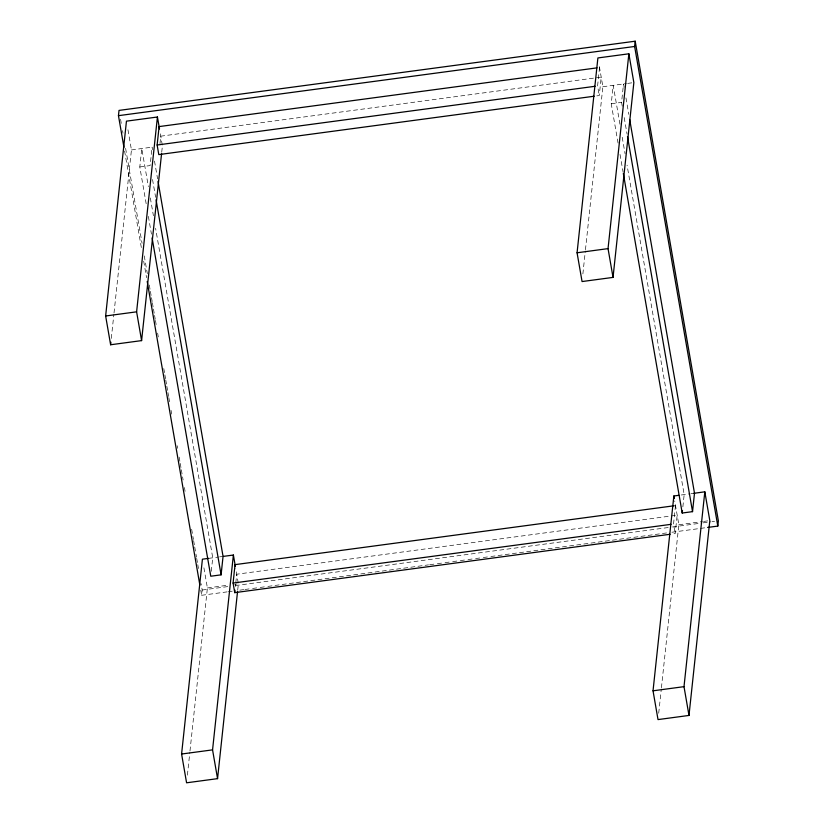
<?xml version="1.0" encoding="UTF-8"?>
<svg xmlns="http://www.w3.org/2000/svg" width="824" height="824" viewBox="0 0 824 824"><rect width="100%" height="100%" fill="white"/><g stroke="black" fill="none" stroke-linecap="round" stroke-linejoin="round"><path stroke-width="0.62" stroke-dasharray="4.12 3.09" d="M111.302 338.396L113.887 314.202M114.021 312.924L131.449 149.937L127.761 128.668M146.167 203.713L139.802 166.963L141.769 148.536L148.361 186.554M159.98 143.541L160.762 136.176L601.221 77.116L599.244 95.543L595.433 96.058M161.731 152.152L162.421 145.776L160.134 132.582M227.125 591.869L201.633 595.289L202.189 590.025L201.097 583.691M187.398 775.157L189.85 752.24M189.983 750.963L207.401 587.965L203.497 565.449M211.294 571.31L212.736 557.796L155.612 228.361M235.396 586.513L235.664 584.051M235.788 582.826L236.715 574.225L677.163 515.165L675.196 533.591L671.375 534.106M237.693 590.18L238.373 583.814L235.767 568.797M599.553 67.527L597.585 85.954L599.244 95.543M582.877 273.918L585.328 250.99M585.462 249.724L602.88 86.726L598.976 64.2M618.051 143.046L611.233 103.762L613.211 85.335L620.019 124.62M622.223 106.183L621.564 102.382L623.531 83.955L624.19 87.756M675.505 505.576L673.538 524.002L675.196 533.591M658.706 713.224L661.291 689.029M661.425 687.752L678.842 524.754L674.722 500.982M682.859 506.884L684.178 494.596L627.054 165.16M131.449 149.937L152.502 147.105M602.88 86.726L626.425 83.564M627.661 83.399L632.616 82.74M139.802 166.963L150.123 165.583L152.09 147.156L152.533 149.69M611.233 103.762L621.564 102.382M208.606 558.363L218.514 557.034M219.617 556.87L223.057 556.416M681.283 494.987L689.956 493.823M691.058 493.679L694.498 493.216M207.401 587.965L228.464 585.143M234.655 584.319L237.137 583.979M678.842 524.754L702.378 521.602M703.614 521.438L708.578 520.768M202.189 590.025L228.959 586.431M235.334 585.576L671.21 527.133M672.487 526.969L701.801 523.034M703.068 522.859L710.721 521.839M711.998 521.664L714.542 521.324M228.392 591.694L232.224 591.189M239.866 590.159L243.688 589.644M244.965 589.479L251.341 588.624M252.608 588.449L258.983 587.594M260.26 587.43L266.626 586.575M267.903 586.4L428.49 564.873M429.767 564.697L436.143 563.843M437.41 563.668L443.786 562.823M445.063 562.648L451.428 561.793M452.706 561.618L459.081 560.763M460.358 560.598L466.724 559.743M468.001 559.568L474.377 558.713M475.644 558.548L482.019 557.694M483.297 557.518L489.672 556.664M490.939 556.499L666.822 532.912M671.921 532.232L706.333 527.618M625.952 97.891L628.805 114.361M624.201 117.585L627.054 134.055M622.213 137.289L625.076 153.758M620.029 154.448L623.099 172.185M154.51 161.092L157.58 178.829M152.543 179.519L155.612 197.255M150.339 197.956L153.408 215.692M148.372 216.382L151.441 234.119M120.561 119.264L121.653 125.598M122.539 130.655L122.972 133.189M125.609 148.372L142.068 243.286M144.262 255.934L147.331 273.65M149.309 285.042L150.184 290.11M150.401 291.366L151.286 296.434M151.503 297.701L152.162 301.491M152.378 302.758L153.254 307.826M153.48 309.082L154.356 314.15M154.572 315.417L155.231 319.207M155.448 320.474L156.333 325.542M157.642 333.133L158.301 336.923M163.791 368.565L164.666 373.622M164.893 374.889L165.542 378.69M165.768 379.957L166.644 385.014M166.86 386.281L167.746 391.338M167.962 392.605L168.621 396.406M168.838 397.673L169.713 402.73M171.032 410.321L171.691 414.122M177.181 445.753L177.613 448.287M179.148 457.145L180.034 462.213M180.25 463.469L181.125 468.537M181.342 469.804L183.103 479.928M184.422 487.52L185.081 491.31M191.662 529.276L193.413 539.401M193.64 540.668L194.516 545.725M194.732 546.992L196.483 557.117M196.709 558.384L197.585 563.451M197.801 564.708L198.46 568.509M124.609 151.101L141.728 249.816M143.695 261.198L146.548 277.657M200.757 590.221L201.633 595.289"/><path stroke-width="1.24" d="M707.61 527.442L717.807 526.083L634.635 46.474L635.201 41.2L119.027 110.406L118.46 115.669L123.95 147.311M161.597 153.418L141.594 340.611L110.622 344.762L105.637 315.983L126.453 121.159L157.425 117.008L159.516 128.977M110.622 344.762L110.9 342.218M141.594 340.611L136.609 311.832L157.425 117.008M594.156 96.233L158.795 154.603L157.127 145.014L159.104 126.587L597.009 67.867M237.559 591.457L217.557 778.649L186.585 782.8L181.589 754.022L202.416 559.187L208.606 558.363M152.1 237.92L210.769 576.223L221.09 574.843L223.057 556.416L158.023 181.362M217.557 778.649L212.561 749.871L233.388 555.036L223.469 556.365M670.108 534.282L234.737 592.652L233.079 583.062L235.046 564.636L674.228 505.751M234.737 592.652L235.005 590.19M577.068 252.783L597.894 57.948L628.866 53.797L633.852 82.575L613.035 277.4L582.063 281.551L577.068 252.783L608.04 248.621L628.866 53.797M693.674 493.329L704.819 491.825L709.814 520.603L688.988 715.438L658.016 719.589L653.03 690.811L673.857 495.986L678.811 495.317M629.68 119.428L694.498 493.216L692.531 511.642L682.21 513.022L682.468 510.571M688.988 715.438L684.002 686.66L704.819 491.825M717.807 526.083L718.363 520.809L635.201 41.2M118.46 115.669L634.635 46.474M157.127 145.014L595.041 86.293M105.637 315.983L136.609 311.832M233.079 583.062L670.983 524.342M181.589 754.022L212.561 749.871M653.03 690.811L684.002 686.66M627.497 136.588L692.531 511.642M623.325 173.452L682.21 513.022M673.857 495.986L674.289 498.489M608.04 248.621L613.035 277.4M233.388 555.036L235.334 566.304M156.055 199.789L221.09 574.843M147.208 281.447L199.872 585.164"/></g></svg>
